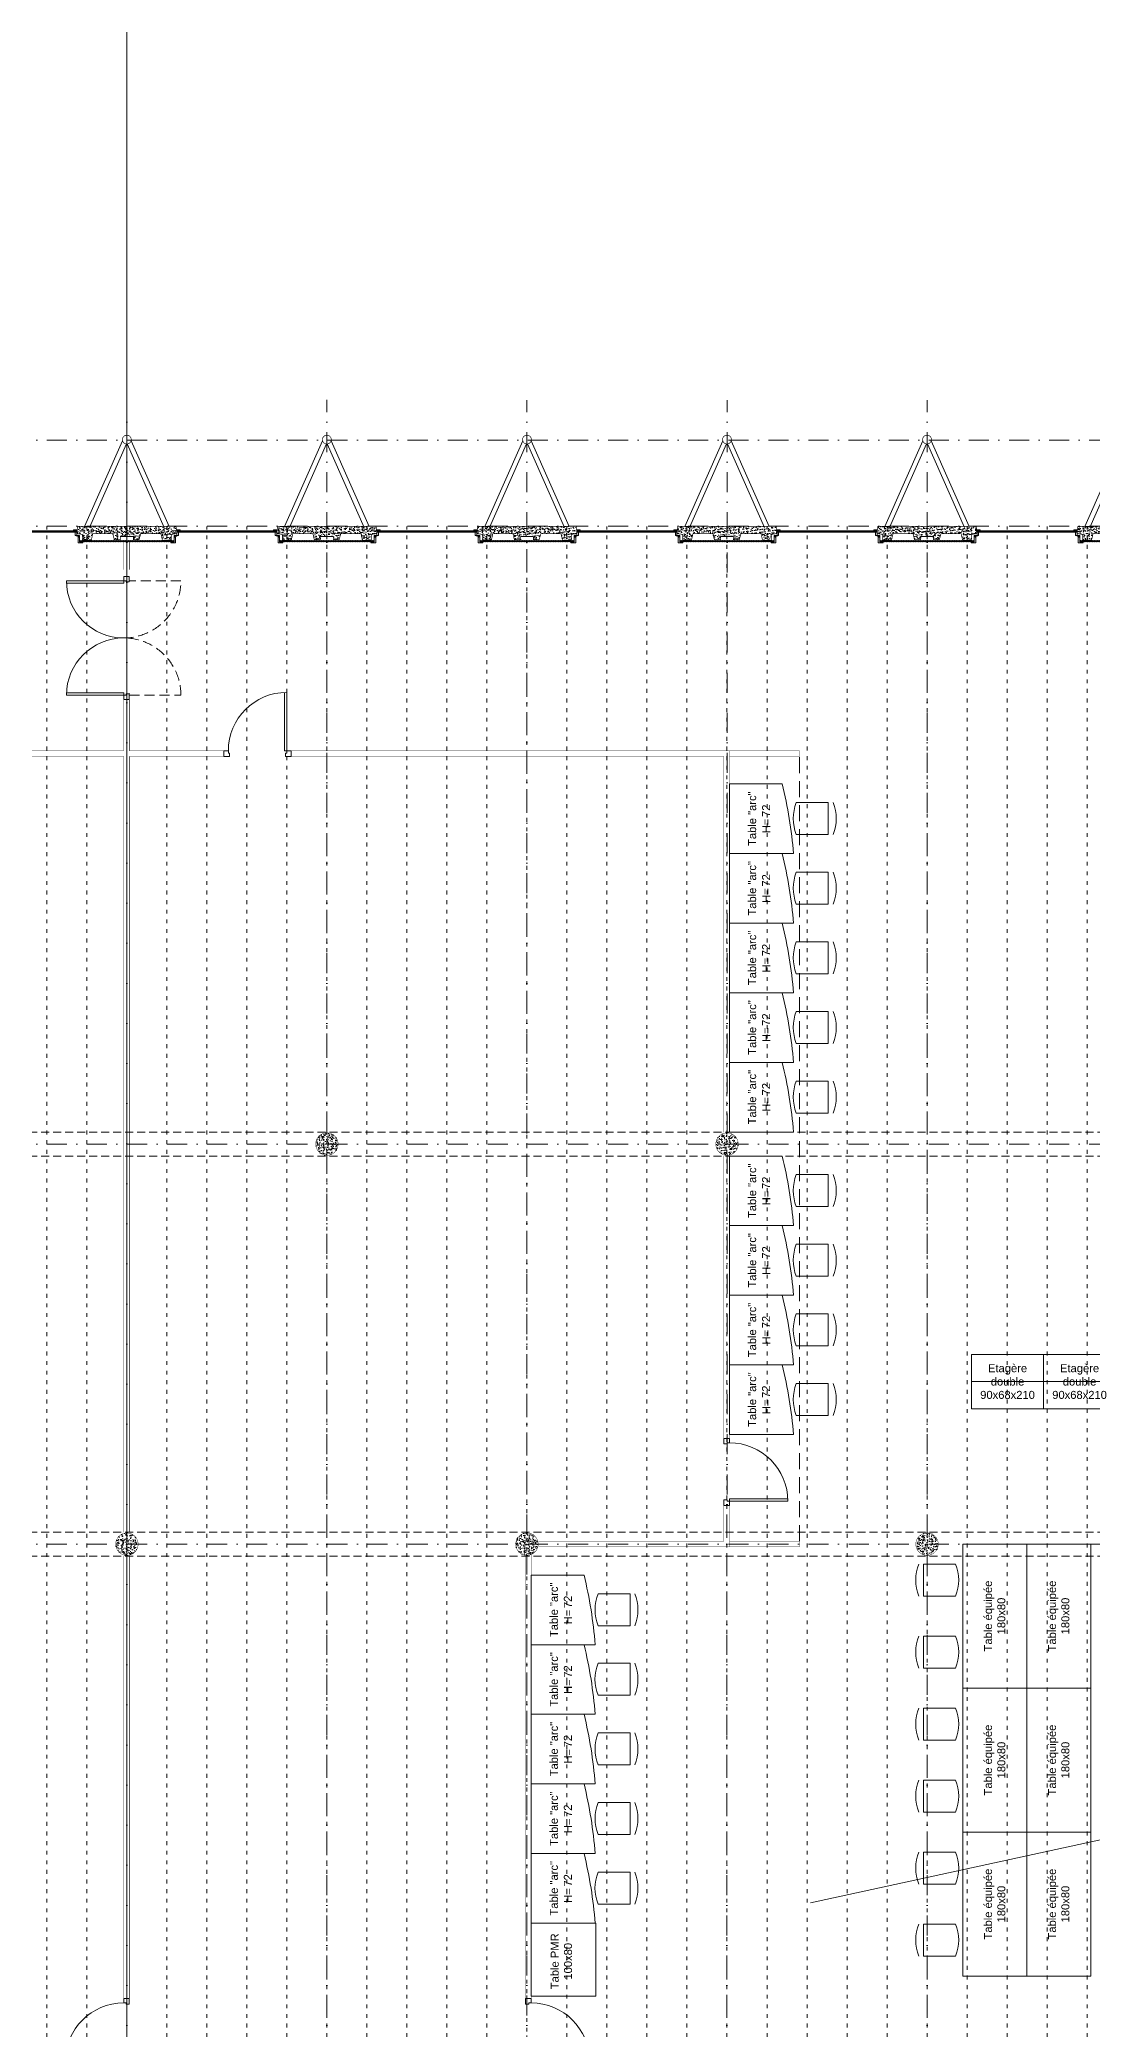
# Model space of a CAD drawing. Header units: millimetres. Extents: x 0 to 111176, y 95213 to 141729.
# Drawn here: x 52889 to 54204, y 106629 to 109116 of the extents above; entities that cross this region are included whole.
import ezdxf
from ezdxf.enums import TextEntityAlignment as Align

# ---------------------------------------------------------------- set-up
doc = ezdxf.new("R2010")
doc.units = ezdxf.units.MM
for name, pattern in [('ACAD_ISO03W100', [30, 12, -18]), ('CACHE2', [0.1875, 0.125, -0.0625]), ('DISCONTINU', [0.75, 0.5, -0.25]), ('HIDDEN2', [0.1875, 0.125, -0.0625]), ('TIRETPT2', [0.5, 0.25, -0.125, 0, -0.125])]:
    doc.linetypes.add(name, pattern=pattern)
doc.layers.add('CDP', color=7, linetype='Continuous', lineweight=9, true_color=0x364259)
doc.layers.add('STR_BOLLARD', color=7, linetype='Continuous', lineweight=9, true_color=0x1c1c1c)
doc.layers.add('Invisible', color=52, linetype='Continuous', lineweight=9, plot=False)
for name, color, linetype, lineweight in [('MEN_Ext', 115, 'Continuous', 9), ('MEN_Int', 153, 'Continuous', 9), ('MEN_Int_PCF', 177, 'Continuous', 9), ('MOB', 37, 'Continuous', 9), ('STR_BOLLARD_Axes', 252, 'Continuous', 9), ('STR_BOLLARD_projeté', 251, 'Continuous', 9)]:
    doc.layers.add(name, color=color, linetype=linetype, lineweight=lineweight)
doc.styles.add('Arial', font='arial.ttf')
doc.styles.add('Arial-10', font='arial.ttf', dxfattribs={"height": 10})

# ---------------------------------------------------------------- blocks, each defined once
blk = doc.blocks.new('Fenetres Ext')
for points in [[(14.09999999846332, 3.400000005214679), (14.09999999846332, 4.400000005214679), (18.09999999846332, 4.400000005214679), (18.09999999846332, 3.400000005214679)], [(14.09999999846332, 1.400000005214679), (139.0999999735504, 1.400000005214679), (139.0999999735504, 3.400000005214679), (14.09999999846332, 3.400000005214679), (14.09999999846332, 1.400000005214679)], [(14.09999999846332, -2.599999994785321), (16.09999999846332, -2.599999994785321), (16.09999999846332, 1.400000005214679), (14.09999999846332, 1.400000005214679)], [(139.0999999735504, 3.400000005214679), (139.0999999735504, 4.400000005214679), (135.0999999735504, 4.400000005214679), (135.0999999735504, 3.400000005214679)], [(139.0999999735504, -2.599999994785321), (137.0999999735504, -2.599999994785321), (137.0999999735504, 1.400000005214679), (139.0999999735504, 1.400000005214679)], [(6.599999998463318, -10.59999999478532), (10.59999999846332, -10.59999999478532), (10.59999999846332, -3.599999994785321), (11.59999999846332, -3.599999994785321), (11.59999999846332, -4.585936534454959), (12.59999999972251, -4.585936534454959), (12.59999999846332, -11.59999999478532), (6.599999998463318, -11.59999999478532)], [(10.59999999846332, -3.599999994785321), (14.09999999846332, -3.599999994785321), (14.09999999846332, -2.599999994785321), (10.59999999846332, -2.599999994785321), (10.59999999846332, -3.599999994785321)], [(142.5999999735504, -3.599999994785321), (139.0999999735504, -3.599999994785321), (139.0999999735504, -2.599999994785321), (142.5999999735504, -2.599999994785321), (142.5999999735504, -3.599999994785321)], [(146.5999999735504, -10.59999999478532), (142.5999999735504, -10.59999999478532), (142.5999999735504, -3.599999994785321), (141.5999999735504, -3.599999994785321), (141.5999999735504, -4.585936534454959), (140.5999999722912, -4.585936534454959), (140.5999999735504, -11.59999999478532), (146.5999999735504, -11.59999999478532)]]:
    blk.add_lwpolyline(points, close=True)
blk.add_lwpolyline([(14.09999999846332, 2.400000005214679), (139.0999999735504, 2.400000005214679)])
blk = doc.blocks.new('PO7C')
blk.add_lwpolyline([(0.8499999999974079, 7.993833010863), (0.8500000000008185, 0.6999999993420261), (5.343281372915953e-11, 0.6999999993914798), (0, 0), (0.7000000000005002, -3.922195901395753e-11), (0.7000000000005002, 0.3999999993617394), (0.5499999995356575, 0.3999999993617394), (0.5500000000381533, 7.99999999936324, -0.4142135623537333), (7.849999999555166, 0.6999999993630581), (7.849999999575061, 0.3999999993617394), (7.699999999110219, 0.3999999993617394), (7.699999999110219, -3.922195901395753e-11), (8.399999999110719, 0), (8.399999999056718, 0.6999999993914798), (7.849999999555166, 0.6999999993630581)], format="xyb")
blk = doc.blocks.new('P014A')
at = {"linetype": 'CACHE2'}
blk.add_lwpolyline([(-0.06999999991105543, 0.001121560213537842), (-0.06999999991105543, 0.645000000108526, 0.4142135623730951), (-0.784999999955545, -0.06999999993596366, 0.4142135623730951), (-1.500000000000035, 0.645000000108526), (-1.500000000000035, -0.0007324317477112503)], format="xyb", dxfattribs=at)
blk.add_lwpolyline([(-0.09999999995525855, -0.7843703521069969), (-0.0999999999555996, -0.06999999993421824), (-0.01499999996087809, -0.06999999993916362), (-0.01499999995550638, 0), (-0.0849999999555564, 3.922195901395753e-12), (-0.0849999999555564, -0.0399999999361782), (-0.06999999990907213, -0.0399999999361782), (-0.06999999995832695, -0.7849999999804496, -0.4142135623524235), (-0.784999999955545, -0.06999999993916362, -0.4142135623524235), (-1.499999999952763, -0.7849999999804496), (-1.500000000002018, -0.0399999999361782), (-1.484999999955534, -0.0399999999361782), (-1.484999999955534, 3.922195901395753e-12), (-1.554999999955584, 0), (-1.554999999950212, -0.06999999993916362), (-1.46999999995549, -0.06999999993421824), (-1.469999999955832, -0.7843703521069969)], format="xyb")
blk = doc.blocks.new('panneau+contreventement')
at = {"lineweight": 5}
h = blk.add_hatch(dxfattribs=at)
h.set_pattern_fill('AR-CONC', color=252, scale=0.04, angle=360, style=0)
h.set_pattern_definition([(49.99999999999994, (6.955815479159355e-08, 17.59999999470892), (7.287386759840159, -0.6375634215561317), [0.7619999999999998, -8.381999999999998]), (354.9999999999999, (6.955815479159355e-08, 17.59999999470892), (-1.409736856998765, 7.642273809561408), [0.6096, -6.7056233668]), (100.4514446999998, (0.6072803495580956, 17.54686985470835), (5.877649883614139, 7.004710076487798), [0.6476003520000001, -7.123609784]), (46.18419999999995, (6.955815479159355e-08, 19.63199999470817), (10.8431616356852, -1.681693117309098), [1.143, -12.573]), (96.63555760999995, (0.9035960695582617, 19.49185999470865), (9.49616536206013, 9.89704498390885), [0.9714009256, -10.6854243264]), (351.18415117, (6.955815479159355e-08, 19.63199999470817), (9.496165362599092, 9.897044983421296), [0.9143986827999999, -10.0583892768]), (20.99999999999999, (1.016000069557776, 19.12399999471018), (6.064575650765295, -4.090607927483512), [0.7619999999999999, -8.382]), (326, (1.016000069557776, 19.12399999471018), (2.472081133905891, 7.367518644892768), [0.6096, -6.7056]), (71.45144499999996, (1.521381373558143, 18.78311599870722), (8.53665677114865, 3.2769107554362), [0.647600352, -7.123597503999998]), (37.49999999999993, (6.955815479159355e-08, 17.59999999470892), (0.1235441300236765, 3.382201554926124), [0, -6.624319999999999, 0, -6.8072, 0, -6.731]), (7.499999999999964, (6.955815479159355e-08, 17.59999999470892), (2.672786500412234, 4.007222992724778), [0, -3.88112, 0, -6.47192, 0, -2.5654]), (327.4999999999998, (-2.265679930442275, 17.59999999470892), (5.423623806674856, -0.2291497597069439), [0, -2.54, 0, -7.9248, 0, -10.5156]), (317.4999999999999, (-3.281679930441896, 17.59999999470892), (5.925167255440723, 1.017059641333315), [0, -3.302, 0, -5.26288, 0, -7.4676])])
h.paths.add_polyline_path([(8.000000000007276, 16.62599197128293), (8.000000000007276, 12.62599197128293), (-8, 12.62599197128293), (-8, 16.62599197128293), (-15.27348650529757, 16.62599197128293), (-17.5, 9), (-42.54545454565005, 9), (-44.5, 17.59999999831052), (-55.5, 17.59999999831052), (-55.5, 10), (-62.5, 9), (-61.5, 0), (61.5, 0), (62.5, 9), (55.5, 10), (55.5, 17.59999999831052), (44.5, 17.59999999831052), (42.5, 9), (17.50000000000728, 9), (15.72651349470971, 16.62599197128293)])
at = {"layer": 'CDP'}
h = blk.add_hatch(dxfattribs=at)
h.set_pattern_fill('ANSI31', color=256, scale=5)
h.set_pattern_definition([(45, (0, 0), (-0.4419417382415922, 0.4419417382415922), [])])
h.paths.add_polyline_path([(-59, 17.59999999831052), (-59, 19.3999999983098), (58.99999999767169, 19.3999999983098), (58.99999999767169, 17.59999999831052)])
at = {"linetype": 'Continuous', "lineweight": 5, "const_width": 0.8799999952316284}
blk.add_lwpolyline([(8.000000000007276, 16.62599197128293), (8.000000000007276, 12.62599197128293), (-8, 12.62599197128293), (-8, 16.62599197128293), (-15.27348650529757, 16.62599197128293), (-17.5, 9), (-42.54545454565005, 9), (-44.5, 17.59999999831052), (-55.5, 17.59999999831052), (-55.5, 10), (-62.5, 9), (-61.5, 0), (61.5, 0), (62.5, 9), (55.5, 10), (55.5, 17.59999999831052), (44.5, 17.59999999831052), (42.5, 9), (17.50000000000728, 9), (15.72651349470971, 16.62599197128293)], close=True, dxfattribs=at)
for points in [[(-5.29915068641867, -107.0272467950708), (-52.79727948180198, 0.03446815508141299)], [(-0.5113040249361802, -103.0238181007117), (-46.75775930929467, 1.216600178464432)], [(0.5113040249361802, -103.0238181007117), (46.75775930929467, 1.216600178464432)], [(5.29915068641867, -107.0272467950708), (52.79727948180198, 0.03446815508141299)], [(52.79745963354026, 0), (46.20254036645974, 0)]]:
    blk.add_lwpolyline(points)
at = {"const_width": 0.8}
blk.add_lwpolyline([(4.886542232529791, -105.9757763550551, 128.1178204295244), (4.962955946750299, -106.1295426030811, 0.007805315424875689)], format="xyb", close=True, dxfattribs=at)
at = {"layer": 'CDP', "const_width": 0.2}
blk.add_lwpolyline([(-59, 17.59999999831052), (-59, 19.3999999983098), (58.99999999767169, 19.3999999983098), (58.99999999767169, 17.59999999831052), (-59, 17.59999999831052)], close=True, dxfattribs=at)
blk = doc.blocks.new('poteau')
at = {"layer": 'STR_BOLLARD', "lineweight": 5}
h = blk.add_hatch(dxfattribs=at)
h.set_pattern_fill('AR-CONC', color=252, scale=0.04, angle=359.9999999999999, style=0)
h.set_pattern_definition([(49.99999999999999, (-34103.71972945715, -3518.988229174639), (7.287386759840159, -0.6375634215561317), [0.762, -8.382000000000001]), (355, (-34103.71972945715, -3518.988229174639), (-1.409736856998765, 7.642273809561408), [0.6096, -6.7056233668]), (100.4514446999999, (-34103.11244917716, -3519.04135931464), (5.877649883614139, 7.004710076487798), [0.6476003520000001, -7.123609784]), (46.18419999999993, (-34103.71972945715, -3516.956229174639), (10.8431616356852, -1.681693117309098), [1.143, -12.573]), (96.63555760999996, (-34102.81613345716, -3517.096369174639), (9.49616536206013, 9.89704498390885), [0.9714009256, -10.6854243264]), (351.18415117, (-34103.71972945715, -3516.956229174639), (9.496165362599092, 9.897044983421296), [0.9143986828, -10.0583892768]), (21, (-34102.70372945715, -3517.46422917464), (6.064575650765295, -4.090607927483512), [0.762, -8.382000000000001]), (326, (-34102.70372945715, -3517.46422917464), (2.472081133905891, 7.367518644892768), [0.6096, -6.7056]), (71.45144499999996, (-34102.19834815315, -3517.805113170639), (8.53665677114865, 3.2769107554362), [0.6476003520000001, -7.123597503999999]), (37.49999999999994, (-34103.71972945715, -3518.988229174639), (0.1235441300236765, 3.382201554926124), [0, -6.62432, 0, -6.807200000000001, 0, -6.731000000000001]), (7.499999999999974, (-34103.71972945715, -3518.988229174639), (2.672786500412234, 4.007222992724778), [0, -3.88112, 0, -6.47192, 0, -2.5654]), (327.4999999999999, (-34105.98540945715, -3518.988229174639), (5.423623806674856, -0.2291497597069439), [0, -2.54, 0, -7.9248, 0, -10.5156]), (317.4999999999999, (-34107.00140945715, -3518.988229174639), (5.925167255440723, 1.017059641333315), [0, -3.302, 0, -5.26288, 0, -7.4676])])
edge = h.paths.add_edge_path()
edge.add_arc((2.613544936025392e-10, 6.674660824046441e-11), 13.99999999999927, 284.7547730335563, 644.0803509681097)
edge.add_arc((2.613806948659203e-10, 6.66435795437792e-11), 13.99999999999917, 284.0803509681096, 284.7547730335563)
at = {"layer": 'STR_BOLLARD', "lineweight": 5, "const_width": 0.5}
blk.add_lwpolyline([(3.565555101478822, -13.53834616259883, 339.820519298623), (3.405953449982917, -13.57937705112045, 0.002942729891838111)], format="xyb", close=True, dxfattribs=at)
blk = doc.blocks.new('table_équipée_180')
blk.add_lwpolyline([(80, 0), (80, -180), (0, -180), (0, 0)], close=True)
at = {"insert": (40, -90), "char_height": 10, "attachment_point": 5, "rotation": 270, "style": 'Arial'}
blk.add_mtext_dynamic_manual_height_columns('Table équipée\\P180x80', width=234.8605922671994, gutter_width=18352.47833725253, heights=[0], dxfattribs=at)
blk = doc.blocks.new('chaise-par-defaut')
for points in [[(-54.86354830078199, -20), (-54.86354830078199, -20, -0.189905722026742), (-54.86354830078199, 20)], [(-8.798114440534846, -20), (-8.798114440534846, -20, 0.189905722026742), (-8.798114440534846, 20)]]:
    blk.add_lwpolyline(points, format="xyb")
blk.add_lwpolyline([(-8.798114440534846, -20), (-48.79811444053485, -20), (-48.79811444053485, 20), (-8.798114440534846, 20)])
blk = doc.blocks.new('etageres-doubles')
blk.add_lwpolyline([(0, 0), (68, 0), (68, -90), (0, -90), (0, 0)], close=True)
blk.add_lwpolyline([(34, 0), (34, -90)])
at = {"insert": (34, -45), "char_height": 10, "attachment_point": 5, "rotation": 270, "style": 'Arial'}
blk.add_mtext_dynamic_manual_height_columns('Etagère \\Pdouble\\P90x68x210', width=234.8605922671994, gutter_width=18352.47833725253, heights=[0], dxfattribs=at)
blk = doc.blocks.new('table-arc')
blk.add_lwpolyline([(-80, 43.49999999999272), (-80, 43.50000000000728), (0, 43.50000000000728), (0, -43.50000000000728), (-66, -43.50000000000728, -0.03955495318732785)], format="xyb", close=True)
at = {"char_height": 10, "rotation": 270, "style": 'Arial'}
for s, insert, attachment_point in [('Table "arc"', (-28.39474934566085, -0.1052195326399292), 5), ('H=', (-46.01231244178805, -0.1705031430942065), 6)]:
    blk.add_mtext_dynamic_manual_height_columns(s, width=234.8605922671994, gutter_width=18352.47833725253, heights=[0], dxfattribs=dict(at, insert=insert, attachment_point=attachment_point))
at = {"style": 'Arial-10'}
blk.add_attdef('HAUTEUR', text='', height=10, rotation=270, dxfattribs=at).set_placement((-45.76254463806129, -2.227131945525799), align=Align.MIDDLE_LEFT)

msp = doc.modelspace()

# ---------------------------------------------------------------- linework, layer by layer
at = {"layer": 'CDP', "const_width": 0.5}
for points in [[(52993.7518900074, 108488.9130562869), (52993.75189001532, 108453.3468056294)], [(53000.75189000647, 108488.9130562866), (53000.75189001392, 108453.346805629)], [(52993.75189001438, 108299.3468056436), (52993.75189000926, 108226.9496513789)], [(53000.75189001299, 108299.3468056434), (53000.75189001858, 108226.9496513735)], [(52993.75189001811, 108226.9496513714), (52553.75189005862, 108226.9496513607)], [(52993.75189001834, 108219.9496513715), (52553.75189005885, 108219.9496513608)], [(52993.75189003767, 108219.9496513713), (52993.75189000647, 107250.1393506064)], [(53119.01947449333, 108226.9496513679), (53000.75189001671, 108226.9496513712)], [(53119.01947449287, 108219.9496513679), (53000.75189001671, 108219.9496513713)], [(53000.75189003627, 108219.9496513713), (53000.75189000507, 107250.139350607)], [(53750.75188991334, 108226.9496513651), (53203.01947448076, 108226.9496513668)], [(53743.75188990891, 108219.9496513651), (53203.01947448076, 108219.9496513667)], [(53743.7518899124, 107750.1393505717), (53743.75188990914, 108219.9496513652)], [(53750.7518899124, 107750.1393505717), (53750.75188990914, 108226.9496513679)], [(53750.75188991334, 108226.9496513651), (53838.25188991334, 108226.9496513651)], [(53838.25188991334, 108226.9496513651), (53838.25188991334, 108219.9496513648), (53750.7518899092, 108219.9496513642)], [(53743.75188991869, 107367.608910663), (53743.75188991799, 107720.9674462729)], [(53750.75188991869, 107367.608910663), (53750.75188991799, 107720.9674462729)], [(53743.75188992963, 107239.0533984732), (53743.75188993988, 107283.6089106856)], [(53750.75188992824, 107232.0533984735), (53750.75188993988, 107283.608910684)], [(53511.83784210122, 107239.0533984654), (53743.75188992963, 107239.0533984732)], [(53750.75188994703, 107239.0533984744), (53838.25188994703, 107239.0533984744)], [(53838.25188994703, 107239.0533984744), (53838.25188994703, 107232.0533984741), (53750.75188994289, 107232.0533984735)], [(52993.75189000554, 107220.9674463183), (52993.75188998761, 106667.4529944733)], [(53000.75189000414, 107220.9674463172), (53000.75188998644, 106667.4529944773)], [(53495.99818584392, 107220.6058827565), (53495.99818585952, 106667.4529944871)], [(53502.99818584392, 107221.6977107004), (53502.99818585952, 106667.4529944872)], [(53511.83784209983, 107232.0533984654), (53750.75188992824, 107232.0533984735)]]:
    msp.add_lwpolyline(points, dxfattribs=at)
at = {"layer": 'CDP', "linetype": 'DISCONTINU', "ltscale": 40}
msp.add_lwpolyline([(53838.25188994703, 107239.0533984744), (53838.25188994034, 108219.9496513648)], dxfattribs=at)
at = {"layer": 'Invisible'}
for points in [[(52997.70920685258, 95213.16528705508), (52997.70920685258, 141729.3704232902)], [(57578.39016631283, 107597.2224207213), (53852.1541540699, 106787.0438424382)]]:
    msp.add_lwpolyline(points, dxfattribs=at)
at = {"layer": 'MOB'}
msp.add_lwpolyline([(53502.99818585686, 106761.7293650883), (53583.69859031928, 106761.7293650883), (53583.69859031928, 106670.3196189639), (53502.99818585686, 106670.3196189639)], close=True, dxfattribs=at)
at = {"layer": 'STR_BOLLARD', "linetype": 'HIDDEN2', "ltscale": 80}
for points in [[(51750.75189010129, 107750.5318741623), (58742.47039244108, 107750.2624168417)], [(51750.75189010129, 107720.5318741401), (58742.21631629776, 107720.2624266114)], [(51750.75189010129, 107250.5318741623), (58742.21718550083, 107250.2624266001)], [(51750.75189010129, 107220.5318741401), (58742.46347079443, 107220.2624170862)]]:
    msp.add_lwpolyline(points, dxfattribs=at)
at = {"layer": 'STR_BOLLARD_Axes', "linetype": 'TIRETPT2', "ltscale": 100}
for points in [[(52997.74043303746, 106245.4715290974), (52997.79021830307, 108665.3434015098)], [(53247.64372342279, 106245.4715290974), (53247.69350868839, 108665.3434015098)], [(53497.64372331697, 106245.4663857191), (53497.69350858257, 108665.3382581315)], [(53747.64372321115, 106245.4612423409), (53747.69350847675, 108665.3331147532)], [(53997.64372310533, 106245.4560989626), (53997.69350837093, 108665.327971375)], [(50643.2041462076, 108615.386316882), (58888.09632947834, 108615.23048093)], [(50643.2040990572, 108507.386316882), (58888.09466832739, 108507.7638335545)], [(50643.20409608661, 107735.386316882), (58888.09466832739, 107735.386316882)], [(50643.22167300135, 107235.386316882), (58888.09466832739, 107235.386316882)]]:
    msp.add_lwpolyline(points, dxfattribs=at)
at = {"layer": 'STR_BOLLARD_projeté', "color": 252, "linetype": 'ACAD_ISO03W100', "lineweight": 5, "ltscale": 0.4}
for points in [[(52897.65188945129, 106463.3827582314), (52897.65188945129, 108507.3853326401)], [(52947.65188945129, 106463.3827582314), (52947.65188945129, 108507.3853108113)], [(52997.65188945129, 106463.3827582314), (52997.65188945129, 108507.3852889824)], [(53047.65188945129, 106463.3827582314), (53047.65188945129, 108507.3852671535)], [(53097.65188945129, 106463.3827582314), (53097.65188945129, 108507.3852453246)], [(53147.65188945129, 106463.3827582314), (53147.65188945129, 108507.3852234957)], [(53197.65188945129, 106463.3827582314), (53197.65188945129, 108507.3852016668)], [(53247.65188945129, 106463.3827582314), (53247.65188945129, 108507.3851798379)], [(53297.65188945129, 106463.3827582314), (53297.65188945129, 108507.385158009)], [(53347.65188945129, 106463.3827582314), (53347.65188945129, 108507.3851361801)], [(53397.65188945129, 106463.3827582314), (53397.65188945129, 108507.3851143513)], [(53447.65188945129, 106463.3827582314), (53447.65188945129, 108507.3850925224)], [(53547.65188972286, 106463.3827582314), (53547.65188972286, 108507.3850488646)], [(53597.65188972286, 106463.3827582314), (53597.65188972286, 108507.3850270357)], [(53647.65188972286, 106463.3827582314), (53647.65188972286, 108507.3850052068)], [(53697.65188972286, 106463.3827582314), (53697.65188972286, 108507.3849833779)], [(53747.65188972286, 106463.3827582314), (53747.65188972286, 108507.384961549)], [(53797.65188972286, 106463.3827582314), (53797.65188972286, 108507.3849397201)], [(53847.65188972286, 106463.3827582314), (53847.65188972286, 108507.3849178912)], [(53897.65188972286, 106463.3827582314), (53897.65188972286, 108507.3848960623)], [(53947.65188972286, 106463.3827582314), (53947.65188972286, 108507.3848742335)], [(53997.65188972286, 106463.3827582314), (53997.65188972286, 108507.3848524046)], [(54047.65188972286, 106463.3827582314), (54047.65188972286, 108507.3848305757)], [(54097.65188972286, 106463.3827582314), (54097.65188972286, 108507.3848087468)], [(54147.65188972286, 106463.3827582314), (54147.65188972286, 108507.3847869179)], [(54197.65188972286, 106463.3827582314), (54197.65188972286, 108507.384765089)], [(53497.65188972286, 106482.2901514453), (53497.65188972286, 108489.2791454891)]]:
    msp.add_lwpolyline(points, dxfattribs=at)

# ---------------------------------------------------------------- block references
at = {"layer": 'CDP', "extrusion": (0, 0, -1), "xscale": 10, "yscale": 10, "zscale": 10, "rotation": 90}
for p in [(-53743.75188993755, 107283.6089106798), (-53495.99818881915, 106583.4529944939)]:
    msp.add_blockref('PO7C', p, dxfattribs=at)
at = {"layer": 'MEN_Ext'}
for p in [(52796.05188927047, 108498.5861622431), (53046.05188924719, 108498.5861622482), (53296.05188923275, 108498.5861622391), (53546.05188919643, 108498.5861622472), (53796.05188917827, 108498.5861622405), (54046.05188915126, 108498.5861622413)]:
    msp.add_blockref('Fenetres Ext', p, dxfattribs=at)
at = {"layer": 'MEN_Int', "extrusion": (0, 0, -1), "xscale": 10, "yscale": 10, "zscale": 10}
msp.add_blockref('PO7C', (-53203.01947447587, 108219.9496506026), dxfattribs=at)
at = {"layer": 'MEN_Int_PCF'}
for name, p, xscale, yscale, zscale, rotation in [('P014A', (53000.75185829528, 108289.4318056512), 100, 100, 100, 270), ('PO7C', (53000.75189289072, 106583.4529944945), 10, 10, 10, 90.00000002801441)]:
    msp.add_blockref(name, p, dxfattribs=dict(at, xscale=xscale, yscale=yscale, zscale=zscale, rotation=rotation))
at = {"layer": 'MOB', "lineweight": 5, "rotation": 180}
for p in [(53750.75188990986, 108141.9547951666), (53750.75188990986, 108054.9547951666), (53750.75188990986, 107967.9547951665), (53750.75188990986, 107880.9547951665), (53750.75188990986, 107793.9547951665), (53750.75188990986, 107676.9547951442), (53750.75188990986, 107589.9547951442), (53750.75188990986, 107502.9547951442), (53750.75188990986, 107415.9547951442), (53503.01099891702, 107153.2293650884), (53503.01099891702, 107066.2293650883), (53503.01099891702, 106979.2293650883), (53503.01099891702, 106892.2293650883), (53503.01099891702, 106805.2293650883)]:
    msp.add_blockref('table-arc', p, dxfattribs=at).add_auto_attribs({'HAUTEUR': '72'})
at = {"layer": 'MOB'}
for name, p, rotation in [('chaise-par-defaut', (53825.46612383987, 108142.2316798389), 180), ('chaise-par-defaut', (53825.45331077404, 108055.2316798389), 180), ('chaise-par-defaut', (53825.45971730784, 107968.2316798388), 180), ('chaise-par-defaut', (53825.46612384165, 107881.2316798388), 180), ('chaise-par-defaut', (53825.46612384224, 107794.2316798388), 180), ('chaise-par-defaut', (53825.453310782, 107677.2316798165), 180), ('chaise-par-defaut', (53825.45971731581, 107590.2316798165), 180), ('chaise-par-defaut', (53825.46612384962, 107503.2316798165), 180), ('etageres-doubles', (54053.25188965981, 107404.5533984742), 90), ('etageres-doubles', (54143.25188965981, 107404.5533984742), 90), ('chaise-par-defaut', (53825.46612385022, 107416.2316798165), 180), ('table_équipée_180', (54122.18017225471, 107055.572847586), 180), ('table_équipée_180', (54202.18017225471, 107055.572847586), 180), ('chaise-par-defaut', (53577.71241978916, 107153.5062497607), 180), ('chaise-par-defaut', (53577.70601325535, 107066.5062497607), 180), ('table_équipée_180', (54122.18017225471, 106875.572847586), 180), ('table_équipée_180', (54202.18017225471, 106875.572847586), 180), ('chaise-par-defaut', (53577.71241978916, 106979.5062497606), 180), ('chaise-par-defaut', (53577.71241978916, 106892.5062497606), 180), ('table_équipée_180', (54122.18017225471, 106695.572847586), 180), ('table_équipée_180', (54202.18017225471, 106695.572847586), 180), ('chaise-par-defaut', (53577.70601325535, 106805.5062497606), 180)]:
    msp.add_blockref(name, p, dxfattribs=dict(at, rotation=rotation))
for p in [(54042.18017225471, 107190.572847586), (54042.18017225471, 107010.5922967592), (54042.18017225471, 106830.5922967592)]:
    msp.add_blockref('chaise-par-defaut', p, dxfattribs=at)
at = {"layer": 'MOB', "xscale": -1, "rotation": 180}
for p in [(54042.18017225471, 107100.572847586), (54042.18017225471, 106920.5922967592), (54042.18017225471, 106740.5922967592)]:
    msp.add_blockref('chaise-par-defaut', p, dxfattribs=at)
at = {"layer": 'STR_BOLLARD', "rotation": 180}
for p in [(52997.65188924402, 108507.3861622454), (53247.65188921911, 108507.3861622467), (53497.65188920002, 108507.3861623579), (53747.6518891751, 108507.3861623567), (53997.65188915019, 108507.386162358), (54247.65188912004, 108507.3861624689)]:
    msp.add_blockref('panneau+contreventement', p, dxfattribs=at)
at = {"layer": 'STR_BOLLARD'}
for p in [(53247.67437620415, 107735.386316882), (53747.67437620415, 107735.386316882), (52997.76079906229, 107235.386316882), (53497.66408944761, 107235.386316882), (53997.65188972286, 107235.386316882)]:
    msp.add_blockref('poteau', p, dxfattribs=at)

# ---------------------------------------------------------------- texts
at = {"layer": 'MOB', "insert": (53540.73359737108, 106714.0819284544), "char_height": 10, "attachment_point": 5, "rotation": 90, "style": 'Arial'}
msp.add_mtext_dynamic_manual_height_columns('Table PMR\\P100x80', width=234.8605922671994, gutter_width=18352.47833725253, heights=[0], dxfattribs=at)

doc.saveas('drawing.dxf')
